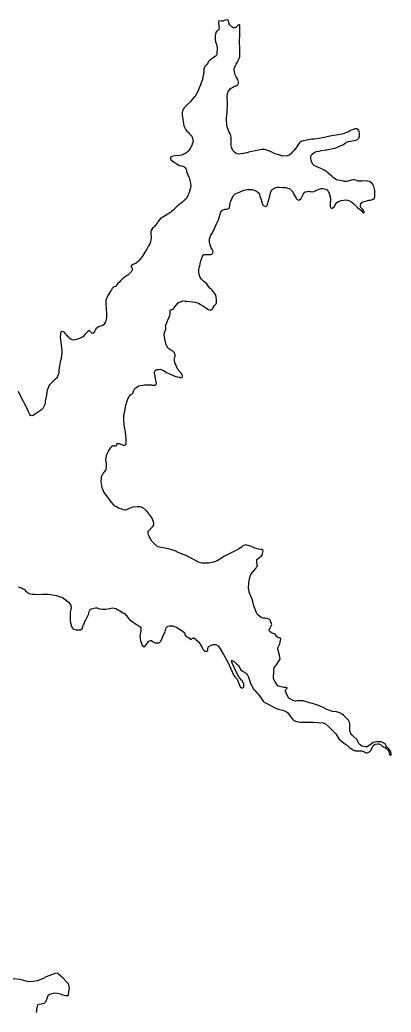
# Model space of a CAD drawing. Header units: inches. Extents: x 1341578 to 1502124, y 557203 to 748561.
# Drawn here: x 1472535 to 1473997, y 588468 to 592379 of the extents above; entities that cross this region are included whole.
import ezdxf

# ---------------------------------------------------------------- set-up
doc = ezdxf.new("R2010")
doc.units = ezdxf.units.IN
doc.header["$MEASUREMENT"] = 0
doc.layers.add('Zipcode', color=7, linetype='Continuous')

msp = doc.modelspace()

# ---------------------------------------------------------------- linework, layer by layer
at = {"layer": 'Zipcode'}
for points in [[(1472528.7, 590144.8), (1472543.8, 590138.8), (1472547.5, 590136.6), (1472552.8, 590133.6), (1472556.8, 590129.3), (1472557.3, 590128.8), (1472563.3, 590123.1), (1472571.9, 590118), (1472576.8, 590116.5), (1472584.1, 590116.1), (1472592.5, 590115), (1472602, 590114.4), (1472624.7, 590115.3), (1472648.1, 590114.9), (1472678.1, 590109.6), (1472694, 590105.2), (1472702.6, 590102.1), (1472714, 590094.3), (1472725.5, 590085.9), (1472734.5, 590074.3), (1472735.6, 590070.6), (1472737.2, 590062.2), (1472733.8, 590044.9), (1472732.6, 590012), (1472734.6, 590002.9), (1472738.3, 589989.6), (1472741.5, 589983.4), (1472745, 589978.9), (1472746.9, 589977.6), (1472756.3, 589975), (1472761.1, 589974.9), (1472765.4, 589974.7), (1472766.9, 589974.8), (1472769.5, 589974.9), (1472773.3, 589975.1), (1472777.7, 589977.3), (1472780.2, 589979.4), (1472784.8, 589992.4), (1472785.7, 589994.9), (1472795.1, 590015.2), (1472796, 590017.2), (1472805.8, 590035.4), (1472808.1, 590045.6), (1472809.2, 590050.5), (1472813, 590055.7), (1472814.6, 590057.2), (1472817.4, 590057.9), (1472827.6, 590060.7), (1472832.4, 590061.2), (1472839, 590061.1), (1472849, 590058), (1472859.3, 590056.4), (1472871.8, 590056.8), (1472881.7, 590058.1), (1472899.6, 590061.5), (1472912.9, 590058.4), (1472929.1, 590050.3), (1472942.5, 590042), (1472947.1, 590039.1), (1472952.9, 590033.3), (1472952.9, 590033.3), (1472955.1, 590031.1), (1472959.1, 590025.2), (1472968.5, 590013.7), (1472981.9, 590005.5), (1472985.5, 590001.9), (1472994.9, 589995.7), (1473003.5, 589991.1), (1473009.1, 589986.7), (1473011.5, 589983.3), (1473012, 589980.6), (1473011, 589971.6), (1473008.2, 589950), (1473009.9, 589931.7), (1473016.9, 589914.3), (1473018.9, 589911), (1473021.2, 589909.8), (1473023.3, 589909.2), (1473025.6, 589908.5), (1473026.8, 589909), (1473027.4, 589909.5), (1473038.6, 589924.6), (1473040.9, 589928.5), (1473043.5, 589930.9), (1473046.8, 589932.2), (1473049.7, 589932.9), (1473052.4, 589932.4), (1473054.9, 589931.2), (1473061.5, 589926.5), (1473068.6, 589924.2), (1473076.3, 589924.2), (1473081.9, 589924.3), (1473085.4, 589925.4), (1473089.5, 589928.9), (1473094.5, 589938.8), (1473099.7, 589953), (1473107.1, 589966.7), (1473111.5, 589982.4), (1473114.2, 589986), (1473117.9, 589989), (1473123.5, 589990.8), (1473130.5, 589990.9), (1473137.5, 589990.4), (1473141.2, 589989.8), (1473152.8, 589984.6), (1473164.2, 589977.9), (1473166.2, 589976.5), (1473181.1, 589966.4), (1473183.5, 589964.3), (1473184.9, 589958), (1473185.7, 589953.6), (1473194, 589947.8), (1473197.6, 589945.4), (1473210, 589936.7), (1473213.8, 589941), (1473215.1, 589941.8), (1473215.3, 589941.9), (1473220.5, 589942.5), (1473220.7, 589943), (1473225.7, 589939.6), (1473228.3, 589937), (1473238.1, 589927.4), (1473242.5, 589923), (1473251.2, 589907.7), (1473253.8, 589901.7), (1473255.5, 589899), (1473260.9, 589893.1), (1473264.7, 589890.5), (1473268.7, 589890.4), (1473272, 589890.4), (1473273.3, 589891), (1473274.8, 589892), (1473275.6, 589899.3), (1473275.9, 589902.9), (1473278, 589908.4), (1473280.3, 589910.5), (1473282.8, 589912.2), (1473296.3, 589917.3), (1473301.4, 589917.4), (1473303.3, 589917.4), (1473304.5, 589917.4), (1473307.5, 589916.9), (1473315.9, 589912.5), (1473318.6, 589908.1), (1473323.8, 589900), (1473337.1, 589877.8), (1473353.4, 589850.2), (1473366, 589821.6), (1473377.9, 589794.5), (1473383.3, 589787.9), (1473390.9, 589779.9), (1473400.8, 589752.9), (1473403.6, 589749.1), (1473407.4, 589746.8), (1473411.7, 589746.9), (1473415.5, 589748), (1473416.6, 589749.2), (1473417.6, 589750.7), (1473417.6, 589756.3), (1473416.6, 589760.7), (1473412.1, 589772.6), (1473411.3, 589773.5), (1473408.3, 589777.1), (1473395.8, 589792.6), (1473387.3, 589809.7), (1473370.2, 589847.2), (1473368.9, 589852.1), (1473369, 589852.8), (1473369.4, 589854.1), (1473369.7, 589854.4), (1473369.8, 589854.4), (1473371.8, 589854.2), (1473379.9, 589849), (1473389.3, 589839.7), (1473396, 589834.3), (1473405.8, 589817.4), (1473405.8, 589817.3), (1473405.8, 589817.3), (1473414, 589810.1), (1473423.3, 589805.6), (1473427.2, 589801.8), (1473431.2, 589796.7), (1473435.4, 589788.1), (1473439.2, 589777.1), (1473445.1, 589760.8), (1473456.8, 589739.2), (1473461.8, 589734.2), (1473468.8, 589727), (1473472.2, 589722.9), (1473479.8, 589713.8), (1473480, 589713.6), (1473493, 589694), (1473497.9, 589689.8), (1473515.1, 589680.1), (1473534.7, 589670.8), (1473552.7, 589662.8), (1473570.5, 589658.5), (1473585.7, 589651.6), (1473590.4, 589647.7), (1473594.8, 589642.9), (1473600.8, 589632.9), (1473608.6, 589622.7), (1473612.6, 589618.4), (1473621.1, 589615.2), (1473637.6, 589611.1), (1473655.6, 589611.2), (1473671.4, 589611.3), (1473689.9, 589610.4), (1473708.5, 589609.7), (1473729.6, 589608.3), (1473738.3, 589604.2), (1473753.4, 589591.2), (1473779.5, 589564.7), (1473791.5, 589545.9), (1473801, 589537.5), (1473809.7, 589529.7), (1473825.7, 589519.1), (1473834.9, 589510.1), (1473847.5, 589502.2), (1473856.1, 589498.3), (1473863.8, 589497.8), (1473870.1, 589497.9), (1473872.2, 589497.9), (1473878.3, 589498.6), (1473881, 589498.6), (1473886.1, 589497.3), (1473898.8, 589490.7), (1473902.6, 589490.6), (1473906.5, 589491.3), (1473908.8, 589492.6), (1473911.8, 589494.6), (1473917.5, 589499.4), (1473925.4, 589516.9), (1473929.3, 589521), (1473933.9, 589523.7), (1473946.6, 589525.9), (1473949.4, 589525.6), (1473953.2, 589524.6), (1473956, 589523.3), (1473961.3, 589518.2), (1473966.9, 589514), (1473974, 589510.9), (1473979.6, 589507.3), (1473985.6, 589500.2), (1473988.4, 589494.1), (1473991.2, 589483.4), (1473992.9, 589481.1), (1473994.2, 589481), (1473995.7, 589481.1), (1473997.3, 589482.3), (1473997.3, 589483.4), (1473997.3, 589485.2), (1473997.3, 589487.7), (1473994.5, 589496.6), (1473989.3, 589504.8), (1473980.2, 589514), (1473977.7, 589518), (1473974.2, 589525.5), (1473958.7, 589533), (1473949.2, 589534.1), (1473940.8, 589533.6), (1473932.7, 589532.6), (1473926.9, 589530.4), (1473914.1, 589521.6), (1473908.6, 589517.3), (1473902.8, 589513.8), (1473896.7, 589513.3), (1473889.8, 589514.8), (1473881.4, 589517), (1473874.8, 589521.4), (1473869.5, 589527.4), (1473862.8, 589543), (1473844.8, 589558.9), (1473836.8, 589569.5), (1473834.8, 589577.4), (1473834.1, 589591.4), (1473834.5, 589601.3), (1473832.8, 589611.5), (1473829.8, 589618.6), (1473814.3, 589634.8), (1473809.8, 589638.5), (1473804, 589643.2), (1473794.8, 589647.8), (1473782.6, 589651.5), (1473766.8, 589653.2), (1473748.4, 589659.9), (1473744.3, 589661.4), (1473732.3, 589666.9), (1473715.1, 589674.8), (1473687.4, 589684.3), (1473680.1, 589686), (1473651.4, 589695.1), (1473628.7, 589695.4), (1473621, 589694.3), (1473611.9, 589695.9), (1473608.4, 589697.8), (1473599.3, 589702.7), (1473594.7, 589706), (1473586.7, 589720), (1473582.1, 589729), (1473581.4, 589733.1), (1473581.6, 589737.7), (1473582.5, 589739.9), (1473585.5, 589742.5), (1473587.8, 589744.8), (1473588.1, 589746.2), (1473587.3, 589747), (1473584.5, 589747.5), (1473575.1, 589747.6), (1473559.3, 589751.8), (1473551.2, 589754.1), (1473549.2, 589754.9), (1473540.1, 589770), (1473539.6, 589770.8), (1473534.6, 589783.5), (1473535.4, 589813), (1473535.5, 589821.5), (1473537.2, 589825.8), (1473539.8, 589829.3), (1473545.5, 589836.6), (1473558, 589855.1), (1473559.8, 589859.9), (1473557.2, 589875.5), (1473553.4, 589889.3), (1473551, 589898.9), (1473551, 589902.3), (1473552.1, 589906.5), (1473558.5, 589919.3), (1473562.1, 589934), (1473562.4, 589937.5), (1473562.4, 589940.3), (1473559.9, 589942.7), (1473556.7, 589943.9), (1473552.8, 589943.4), (1473544.7, 589949.6), (1473543.7, 589951.9), (1473543.7, 589956), (1473540.5, 589957.6), (1473525.9, 589962.7), (1473520.6, 589966.6), (1473518.6, 589969.9), (1473517.4, 589972.4), (1473517.2, 589974.3), (1473518.5, 589977.5), (1473526.9, 589996.3), (1473526.8, 589998.1), (1473526.8, 590000.9), (1473525, 590004.1), (1473522.8, 590008), (1473521.9, 590010.1), (1473519.7, 590016), (1473515.3, 590017.6), (1473508.5, 590020.1), (1473499.4, 590020.9), (1473492.5, 590020.8), (1473485.9, 590023.4), (1473473.3, 590032.6), (1473469.5, 590036.5), (1473465.2, 590046.1), (1473457, 590069.4), (1473451.1, 590092.1), (1473438.6, 590123.7), (1473436.5, 590134.6), (1473436.2, 590137), (1473435.9, 590140.8), (1473437, 590158.8), (1473438.6, 590168.9), (1473440.5, 590181.2), (1473443.4, 590191), (1473444.1, 590192.3), (1473445.7, 590196.1), (1473464.1, 590216.4), (1473467.7, 590221.8), (1473469, 590223.7), (1473470.8, 590227), (1473469.7, 590234), (1473468.6, 590240.6), (1473468.4, 590248.2), (1473469, 590251.7), (1473470.7, 590253.7), (1473473.5, 590255.7), (1473486.9, 590266.8), (1473490.4, 590271.9), (1473491.3, 590275.3), (1473492.8, 590286.7), (1473491.4, 590289), (1473488.1, 590291.3), (1473483.6, 590292), (1473475.3, 590293.2), (1473457, 590298.4), (1473456, 590298.9), (1473442.8, 590305.1), (1473429.2, 590309), (1473423.1, 590309.5), (1473421.9, 590309.1), (1473415.7, 590307.5), (1473413, 590306), (1473407.9, 590301), (1473393.9, 590292), (1473380.6, 590284.8), (1473367.6, 590277.8), (1473356.6, 590272.5), (1473338.2, 590263.8), (1473332.6, 590260.2), (1473312.1, 590247.2), (1473297.9, 590241), (1473278, 590237.7), (1473259.7, 590237.4), (1473252.5, 590237.5), (1473251.7, 590237.8), (1473241.6, 590240.6), (1473223.8, 590250.1), (1473209.7, 590257.5), (1473192.1, 590266.9), (1473167.5, 590276.4), (1473153, 590283), (1473151.6, 590283.6), (1473143.2, 590287.5), (1473118.8, 590294.3), (1473085.7, 590300.5), (1473079.2, 590302.5), (1473074.9, 590304.9), (1473067.6, 590311.2), (1473053.9, 590326.2), (1473053.2, 590326.9), (1473052.3, 590328.3), (1473046.8, 590336.9), (1473043.8, 590344.2), (1473043.4, 590345.8), (1473040.7, 590356.3), (1473040.6, 590356.7), (1473040.6, 590357.1), (1473040.6, 590360.1), (1473040.9, 590363.4), (1473043.4, 590366.4), (1473057.1, 590380.8), (1473061.5, 590386.4), (1473062.9, 590389.2), (1473063.2, 590395), (1473055.8, 590414.7), (1473043.9, 590431.3), (1473037.1, 590440.8), (1473023.9, 590453.3), (1473013.6, 590458.7), (1473009.2, 590459.7), (1472996.6, 590459.3), (1472979.8, 590458), (1472965, 590453.4), (1472955, 590447.5), (1472951.1, 590447.2), (1472943, 590448), (1472941.1, 590448.6), (1472923, 590454.3), (1472912.6, 590460.5), (1472907.7, 590464), (1472890.1, 590485.3), (1472873.7, 590508.3), (1472866.1, 590517.8), (1472859.4, 590536.4), (1472855.8, 590559.5), (1472856.3, 590571.3), (1472857.1, 590578.3), (1472857.2, 590579.9), (1472858.9, 590584), (1472860.4, 590587), (1472862.2, 590589.8), (1472864.4, 590592.8), (1472867.2, 590596), (1472870, 590599.3), (1472872.5, 590602.4), (1472874.4, 590605.5), (1472875.6, 590609), (1472876.4, 590614.5), (1472876.8, 590620.6), (1472876.4, 590625.5), (1472875.8, 590629.7), (1472873.5, 590643.1), (1472874.1, 590648.2), (1472874.8, 590654), (1472876.1, 590660), (1472877.8, 590665.8), (1472880.4, 590671.2), (1472883.3, 590676.1), (1472887.1, 590682.4), (1472889.9, 590687.4), (1472893.9, 590693.3), (1472896, 590696.2), (1472897.7, 590698.8), (1472899.8, 590700.3), (1472901.9, 590700.5), (1472909.8, 590700.2), (1472912.2, 590700.7), (1472914.9, 590701), (1472915.8, 590701.8), (1472916.4, 590704.5), (1472916.4, 590704.6), (1472916.5, 590707), (1472917.5, 590708.5), (1472919.2, 590709.4), (1472922.2, 590709.6), (1472926.7, 590708.9), (1472936.4, 590705.8), (1472938.9, 590704.4), (1472940.8, 590703.3), (1472943.2, 590702.6), (1472946.5, 590702.7), (1472950.2, 590703.6), (1472953.2, 590706), (1472953.8, 590709), (1472954.2, 590710.7), (1472953.7, 590721.5), (1472953.6, 590724.8), (1472953.5, 590731.2), (1472952.9, 590737.3), (1472952.4, 590741.6), (1472950.6, 590751.9), (1472949.3, 590761.4), (1472947.1, 590774.3), (1472945.6, 590782.3), (1472945.5, 590788.7), (1472944.9, 590796.3), (1472945, 590803.2), (1472945, 590807.6), (1472945.2, 590818.2), (1472946.4, 590827.6), (1472948.5, 590836.7), (1472950.1, 590843.6), (1472951.6, 590853.1), (1472952.8, 590860.6), (1472954.7, 590867.9), (1472958.2, 590877.9), (1472962.2, 590888.3), (1472967.8, 590897.6), (1472972.5, 590902.1), (1472977.2, 590905.7), (1472980.7, 590909.4), (1472981.6, 590913.1), (1472985.2, 590921.9), (1472990.2, 590927.1), (1472995.4, 590931.5), (1473002.2, 590936), (1473010.1, 590938.1), (1473020.4, 590939.8), (1473025.6, 590940.1), (1473036.1, 590939.9), (1473042.8, 590940.3), (1473045.9, 590940.4), (1473052.9, 590940.6), (1473056.8, 590939.8), (1473061.3, 590938.9), (1473062.4, 590938.9), (1473064.4, 590938.8), (1473068.6, 590939.8), (1473071.2, 590941.3), (1473072.6, 590944.6), (1473072.1, 590951.8), (1473070.5, 590957.9), (1473069.2, 590965.4), (1473068.4, 590974.2), (1473067, 590981), (1473066, 590986.3), (1473066, 590990.8), (1473067.1, 590994.4), (1473068.6, 590996.9), (1473071.3, 590999.3), (1473075.2, 591001.1), (1473081.9, 591001.4), (1473087.4, 591001.8), (1473095, 590999.7), (1473095.7, 590999.4), (1473101.4, 590996.8), (1473115.8, 590988.4), (1473121.4, 590985.3), (1473127.5, 590982.5), (1473139.1, 590977.5), (1473149.9, 590973.2), (1473162.5, 590970.2), (1473164.9, 590969.5), (1473168.2, 590969.3), (1473171.7, 590969.7), (1473174.3, 590970.7), (1473176.2, 590973.4), (1473176.2, 590975.8), (1473174, 590980.9), (1473171.2, 590985.2), (1473166.7, 590990.4), (1473162.9, 590994.5), (1473159.3, 590999), (1473155.7, 591004.2), (1473147.9, 591021.7), (1473145.8, 591028.6), (1473144.3, 591035.3), (1473144.4, 591042.4), (1473146, 591048.6), (1473146.5, 591053.1), (1473146.2, 591059.4), (1473145.4, 591063.5), (1473143.5, 591066.7), (1473137, 591073.5), (1473127.5, 591078.5), (1473125.1, 591080.1), (1473121.9, 591082.2), (1473117.7, 591086.6), (1473111.4, 591098.5), (1473106.8, 591115.9), (1473104.6, 591128.2), (1473103.8, 591137), (1473104.1, 591144.2), (1473105.2, 591148), (1473107.4, 591152.5), (1473109.7, 591157.7), (1473110.6, 591162.5), (1473109.8, 591167.1), (1473109.3, 591171.6), (1473110.3, 591175.7), (1473111.9, 591180), (1473113.9, 591185.2), (1473116.7, 591192.7), (1473121.8, 591205.2), (1473125.1, 591214.3), (1473126.5, 591222.5), (1473126.6, 591227.8), (1473127.7, 591233.7), (1473129.4, 591236), (1473132.1, 591237), (1473135.8, 591237.8), (1473136.6, 591238.3), (1473138.5, 591239.3), (1473142.5, 591243.6), (1473150.6, 591254.9), (1473158.2, 591264.1), (1473172.8, 591270.8), (1473177, 591271), (1473186.2, 591270.8), (1473192.5, 591270.5), (1473215.2, 591267.9), (1473226.6, 591266), (1473241.5, 591260.5), (1473246.2, 591257.6), (1473256, 591252.5), (1473277.4, 591236.8), (1473284.3, 591235.1), (1473285.8, 591235.1), (1473288.4, 591235.9), (1473291.3, 591237.7), (1473293.6, 591239.8), (1473295.6, 591243.3), (1473301.8, 591253.8), (1473305.5, 591256.6), (1473308.8, 591260.1), (1473309.7, 591264.2), (1473309.4, 591268.2), (1473309.1, 591272), (1473308.9, 591278.3), (1473308.5, 591282.8), (1473308.2, 591286.5), (1473306.7, 591294), (1473302.3, 591301.7), (1473297.4, 591307.6), (1473292.4, 591313.4), (1473288.2, 591317.3), (1473283.5, 591322.1), (1473279.6, 591326.6), (1473275.4, 591332.2), (1473271.2, 591338.2), (1473259.9, 591348), (1473255.4, 591351.6), (1473250.3, 591356.7), (1473245.6, 591363.5), (1473242.5, 591371.8), (1473240.6, 591382.6), (1473239.8, 591392.1), (1473241.6, 591402.8), (1473243.6, 591409.9), (1473245.8, 591417.4), (1473248.2, 591429.2), (1473251.5, 591439.3), (1473254.8, 591447.1), (1473257.3, 591451.7), (1473260, 591453.8), (1473263.2, 591454.4), (1473277.3, 591453.6), (1473287.8, 591454.2), (1473291.6, 591455.9), (1473295.3, 591459.8), (1473296.7, 591464.4), (1473295.4, 591469.7), (1473292.5, 591475), (1473288.7, 591481.1), (1473283.3, 591496.4), (1473282, 591505.8), (1473282.3, 591515.3), (1473284.6, 591523.5), (1473287.6, 591530), (1473293.3, 591540), (1473299.8, 591553.9), (1473305.5, 591566.5), (1473309.8, 591574.8), (1473312.6, 591580.9), (1473317.2, 591590.5), (1473321.9, 591603), (1473324.5, 591614.1), (1473326.1, 591620.6), (1473328.8, 591625.5), (1473330.6, 591627.3), (1473333.8, 591629.3), (1473342.9, 591632.5), (1473350.1, 591633.3), (1473356.9, 591634.9), (1473360.1, 591637.9), (1473362.6, 591650.3), (1473363.4, 591656.9), (1473364.8, 591662), (1473369.5, 591673.7), (1473375.3, 591686), (1473381.7, 591691.6), (1473386.9, 591694.1), (1473390.5, 591695.4), (1473417.4, 591707.2), (1473430.8, 591710.7), (1473438.1, 591711), (1473448.8, 591710.7), (1473457.4, 591708), (1473467.1, 591704.3), (1473473.8, 591698.9), (1473478.6, 591691.4), (1473480.5, 591685.9), (1473481.8, 591679.8), (1473484.3, 591673.1), (1473489.3, 591657), (1473491.3, 591651.7), (1473494.1, 591647.9), (1473496.6, 591645.8), (1473502.2, 591643.8), (1473506.5, 591646.5), (1473509.8, 591650.4), (1473511.7, 591655.4), (1473513.3, 591662.9), (1473516, 591670), (1473517.4, 591676.6), (1473519.1, 591684.7), (1473521.7, 591696.6), (1473525, 591704.3), (1473528, 591709), (1473532.1, 591712.8), (1473540.5, 591716.8), (1473548.7, 591719.7), (1473556.5, 591720.1), (1473571, 591718.2), (1473583.6, 591717.6), (1473590.2, 591716.2), (1473598.5, 591712.8), (1473605.2, 591707), (1473609.8, 591701.1), (1473612.3, 591693.5), (1473623.7, 591675.8), (1473624.9, 591674), (1473627.5, 591671.4), (1473630.8, 591669.5), (1473634, 591668.9), (1473637.9, 591670.7), (1473642.7, 591675.3), (1473648.3, 591685.1), (1473654.8, 591699), (1473658.4, 591701.3), (1473668.2, 591702.9), (1473675.6, 591703.2), (1473681.6, 591701.1), (1473692.4, 591702.1), (1473695.9, 591703.7), (1473702, 591706.8), (1473714, 591712), (1473722.4, 591713.9), (1473728.4, 591714.2), (1473739, 591711.8), (1473745, 591708.9), (1473748.5, 591704.8), (1473751, 591700.3), (1473752.9, 591696.2), (1473757.3, 591682), (1473758.1, 591672.9), (1473758.1, 591666.2), (1473757.6, 591659.4), (1473756.7, 591650.5), (1473757.7, 591643.3), (1473759.5, 591637.9), (1473763.1, 591635.7), (1473767.7, 591637.6), (1473772.3, 591641.7), (1473779.1, 591654.3), (1473783, 591658.6), (1473790.4, 591663.7), (1473800.6, 591667.4), (1473820, 591669), (1473831, 591666.4), (1473842.3, 591660.7), (1473851.5, 591652.7), (1473859.5, 591644.6), (1473865.4, 591639.3), (1473877.8, 591629), (1473885, 591622), (1473890.3, 591618.5), (1473891.8, 591619.1), (1473891.7, 591622.9), (1473889.1, 591627.1), (1473882.8, 591633.9), (1473878.5, 591639.7), (1473876.7, 591645), (1473876.4, 591648), (1473876.8, 591651.7), (1473878.8, 591655.7), (1473882.5, 591659.6), (1473890.3, 591663.2), (1473901.8, 591666.3), (1473909.4, 591667.8), (1473915.6, 591668.9), (1473926.4, 591671.9), (1473930, 591674.6), (1473933, 591681.6), (1473933.2, 591689.4), (1473933.4, 591698), (1473932.9, 591706.2), (1473931.5, 591712.3), (1473929.1, 591721.6), (1473925.6, 591729.5), (1473920.9, 591735.5), (1473916.3, 591739.1), (1473910.9, 591741.9), (1473903.8, 591743.7), (1473899.9, 591744), (1473881.3, 591743.5), (1473872.2, 591742.9), (1473866.4, 591743.4), (1473862.1, 591745.4), (1473857.4, 591747.6), (1473851.9, 591748.4), (1473846.1, 591747.9), (1473821, 591741.8), (1473812.5, 591742.4), (1473805.7, 591743.9), (1473785.9, 591747.7), (1473781.4, 591749.6), (1473774.8, 591753.2), (1473769.3, 591757.1), (1473763.3, 591762.3), (1473749.2, 591774.1), (1473744.5, 591779.4), (1473738, 591784.5), (1473732.9, 591787.6), (1473719.8, 591793.7), (1473710.8, 591797.2), (1473701.9, 591800.9), (1473695.8, 591803.9), (1473691.1, 591808), (1473688.2, 591811.6), (1473685.7, 591815.5), (1473682.6, 591825.7), (1473680.7, 591834), (1473681.5, 591841.7), (1473683.4, 591846.6), (1473686, 591850.1), (1473694.1, 591855.6), (1473703, 591859.6), (1473712.4, 591861.5), (1473722.5, 591863.6), (1473739.7, 591866.4), (1473744.6, 591867), (1473761.3, 591870.2), (1473767.3, 591871.8), (1473775.8, 591873.8), (1473783.6, 591876), (1473794.1, 591880.7), (1473806.5, 591886.6), (1473816.6, 591892.9), (1473825.6, 591898.1), (1473829.3, 591899.6), (1473851.1, 591904.1), (1473857.8, 591905), (1473863.7, 591906.4), (1473865.3, 591907.7), (1473868.1, 591910.1), (1473870.3, 591912.6), (1473871.5, 591916.2), (1473872.1, 591920.9), (1473872.2, 591925.6), (1473872.1, 591933.4), (1473870.9, 591939.5), (1473869.1, 591944.7), (1473866.3, 591947.5), (1473862.7, 591948.9), (1473859.7, 591949.1), (1473856.3, 591949.1), (1473843.9, 591945.3), (1473836.7, 591942.7), (1473831.3, 591939.5), (1473826.4, 591936.8), (1473821.5, 591934.5), (1473812.3, 591930.8), (1473802.9, 591928.3), (1473795.9, 591927.3), (1473788.4, 591926.1), (1473756.4, 591920.3), (1473740.5, 591917.2), (1473714, 591911.7), (1473694.4, 591909.2), (1473684.5, 591908.2), (1473664.8, 591905.2), (1473651.3, 591902.5), (1473643.1, 591900.1), (1473637.4, 591896.2), (1473634.6, 591892.9), (1473631.2, 591888.1), (1473626.9, 591881), (1473621.4, 591872.8), (1473614, 591864.3), (1473608.6, 591858.4), (1473601.7, 591850.4), (1473595.6, 591845.4), (1473590.4, 591843), (1473586.6, 591843), (1473570.6, 591842.3), (1473555.5, 591846.7), (1473539.1, 591851.4), (1473530, 591855.9), (1473522, 591859.9), (1473517.8, 591861.7), (1473506.5, 591865.2), (1473498.1, 591867.6), (1473488.6, 591868.4), (1473481.9, 591867.3), (1473475.8, 591865.6), (1473463.1, 591862.7), (1473448.4, 591859.9), (1473436.8, 591857.3), (1473430.4, 591855.4), (1473425.9, 591854.4), (1473416.5, 591852.3), (1473405.3, 591850.8), (1473395.8, 591850.1), (1473390.5, 591851.1), (1473386.7, 591852.8), (1473380, 591858.1), (1473374.5, 591864.2), (1473370.7, 591870.4), (1473368, 591877.2), (1473367.2, 591883.1), (1473366.8, 591889.4), (1473367, 591895.4), (1473366.9, 591913.3), (1473365.7, 591923), (1473361.9, 591932.9), (1473358.6, 591939.2), (1473354.9, 591947), (1473352.4, 591953.5), (1473350.8, 591962), (1473349.9, 591970), (1473349, 591980.6), (1473348.6, 591989.8), (1473350.5, 592004.6), (1473351.7, 592014.4), (1473351.8, 592024.4), (1473352.4, 592043.1), (1473352.5, 592053.9), (1473351.7, 592067.2), (1473351.8, 592077.3), (1473352.7, 592085.5), (1473354.7, 592092), (1473357.9, 592099.5), (1473363.6, 592107), (1473367.9, 592110.3), (1473372.6, 592112.9), (1473376.9, 592114.8), (1473386.3, 592119.4), (1473394.1, 592124.5), (1473395.5, 592126.6), (1473395.8, 592128.6), (1473395.7, 592134), (1473394.9, 592138.8), (1473392.9, 592143.7), (1473389.9, 592149.9), (1473386.2, 592157), (1473383.4, 592162.9), (1473381.1, 592168.6), (1473380, 592175.4), (1473379.4, 592181.1), (1473379.5, 592185.9), (1473380.5, 592190.3), (1473381.5, 592193.1), (1473384.1, 592198.7), (1473387.1, 592203.9), (1473389.6, 592208.6), (1473391.7, 592211.7), (1473394.1, 592215.8), (1473396.3, 592220.9), (1473399.2, 592227.9), (1473400.8, 592233.4), (1473401.4, 592239.3), (1473401.5, 592245.7), (1473401.7, 592265.1), (1473401, 592274.9), (1473400.4, 592283.7), (1473400.4, 592291.5), (1473400.6, 592303.4), (1473401.3, 592312.5), (1473401.8, 592332.2), (1473401, 592339.4), (1473400.8, 592352.5), (1473401.2, 592357.6), (1473399.9, 592359.2), (1473397.3, 592359.6), (1473394.7, 592358), (1473392.1, 592355.1), (1473389.5, 592352.4), (1473386.5, 592349.7), (1473384.3, 592348.2), (1473381.3, 592347.4), (1473377, 592348), (1473373.7, 592349.3), (1473369.9, 592351.8), (1473365.8, 592355.1), (1473362, 592359.3), (1473359.8, 592363.4), (1473358.3, 592369.8), (1473357.3, 592374.1), (1473355, 592377.5), (1473352.5, 592379), (1473340, 592376.4), (1473335, 592374.4), (1473329.2, 592374.1), (1473319.2, 592374.6), (1473318.1, 592373.9), (1473317, 592371.1), (1473316.9, 592364.5), (1473318.8, 592356.2), (1473319.7, 592347.7), (1473319, 592340.7), (1473317.3, 592338.4), (1473313, 592335.6), (1473309.6, 592332.9), (1473306.6, 592329.1), (1473303.8, 592316.8), (1473304.8, 592306.2), (1473304.8, 592301.9), (1473306, 592292.5), (1473307.8, 592286), (1473310.2, 592278.3), (1473311.6, 592267.9), (1473311.2, 592244.4), (1473309.7, 592239.9), (1473307.8, 592236.5), (1473304, 592234.1), (1473297.8, 592230.8), (1473290.7, 592225.9), (1473285.6, 592221.7), (1473281.4, 592218.6), (1473277.8, 592214.8), (1473272.9, 592203.3), (1473269.6, 592200.5), (1473265.9, 592198.2), (1473263.2, 592195.5), (1473261.9, 592193.1), (1473259.7, 592185.3), (1473259.1, 592177.2), (1473258.1, 592165.4), (1473256, 592153.7), (1473254.2, 592144.4), (1473251.1, 592134.5), (1473246.5, 592122.3), (1473241.7, 592110.8), (1473239, 592103.6), (1473235.7, 592096.2), (1473230.6, 592086.9), (1473223.8, 592075.9), (1473219.3, 592071.5), (1473214.3, 592065.3), (1473207.7, 592057.8), (1473203.3, 592053.3), (1473198.3, 592048.3), (1473188.7, 592038.3), (1473182.2, 592031.9), (1473179.3, 592027.8), (1473177.1, 592023.6), (1473175.5, 592019.7), (1473174.4, 592014.3), (1473174.5, 592001.6), (1473176.8, 591991.7), (1473177.3, 591987.8), (1473178.3, 591979.3), (1473180, 591968.7), (1473181.5, 591961.9), (1473184.5, 591953.2), (1473188.5, 591945.9), (1473194.5, 591938.8), (1473197.3, 591936), (1473201.5, 591931.6), (1473206.7, 591926.3), (1473211.8, 591920.1), (1473214.3, 591916), (1473217.3, 591899.7), (1473215.4, 591892.7), (1473211.9, 591883.3), (1473207.6, 591875.2), (1473203.6, 591868.6), (1473200, 591863.8), (1473194.9, 591858.7), (1473189, 591853.5), (1473181.1, 591849.4), (1473177.1, 591847.3), (1473171.9, 591845.3), (1473162.3, 591844.5), (1473147.9, 591843), (1473138.4, 591842), (1473133.8, 591840.8), (1473129.5, 591838.3), (1473128.1, 591835.7), (1473128.6, 591831.4), (1473129.9, 591827.8), (1473133.3, 591824.6), (1473138.4, 591821.1), (1473144.7, 591817.2), (1473152.7, 591811.9), (1473157.8, 591808.5), (1473163.3, 591805.6), (1473167, 591804.7), (1473173, 591803.7), (1473181.6, 591799.7), (1473185.8, 591796.4), (1473188.7, 591792.1), (1473191.1, 591786.1), (1473191.9, 591781.6), (1473192.8, 591776.8), (1473194.3, 591772.4), (1473196.3, 591767.9), (1473198.3, 591764.5), (1473200.4, 591760.7), (1473202.2, 591757.1), (1473203.8, 591752.7), (1473205, 591747), (1473206.1, 591740.9), (1473206.9, 591735.5), (1473208.6, 591724.3), (1473207.3, 591717.9), (1473205.8, 591711.6), (1473203.7, 591704.9), (1473203.2, 591703.3), (1473201.8, 591698.6), (1473199.9, 591693.5), (1473197.7, 591687.8), (1473193, 591678.8), (1473190, 591674.1), (1473185.4, 591669.1), (1473177.9, 591662.6), (1473158.7, 591647), (1473152.3, 591642.4), (1473146.9, 591637.4), (1473142.8, 591632.9), (1473139.7, 591630.2), (1473131.8, 591623.3), (1473128.3, 591620.3), (1473104.7, 591605.1), (1473089.5, 591595.9), (1473083.8, 591589.7), (1473078.7, 591583.1), (1473075.3, 591577.1), (1473068.4, 591568.1), (1473065, 591565.1), (1473061.1, 591561.1), (1473057.9, 591557.4), (1473055.1, 591553.5), (1473054.3, 591552.5), (1473052.2, 591548.7), (1473050.6, 591544.9), (1473050.4, 591539.6), (1473051.9, 591518.3), (1473051.9, 591517.9), (1473051.5, 591511.5), (1473049.8, 591504.6), (1473049.4, 591503.6), (1473048.2, 591500.1), (1473045.1, 591493.7), (1473040.6, 591485.8), (1473034.8, 591475.7), (1473026.9, 591462.8), (1473017.7, 591447.9), (1473011.4, 591439.1), (1473005.7, 591432.2), (1473000.9, 591427.1), (1472997.3, 591423.8), (1472992.2, 591419.1), (1472988.5, 591418.4), (1472986, 591417.3), (1472983.9, 591416.2), (1472978.6, 591413.7), (1472974.1, 591410), (1472973, 591407.9), (1472973.6, 591405.9), (1472974.8, 591404.5), (1472976.5, 591402.4), (1472977, 591400), (1472977.2, 591398.9), (1472977, 591394.7), (1472976.3, 591390.4), (1472974.7, 591387), (1472972.3, 591384.2), (1472960.7, 591373), (1472953.5, 591368.9), (1472947.7, 591364.6), (1472943.2, 591360.9), (1472939.8, 591357.7), (1472931.9, 591349.9), (1472928.7, 591346.4), (1472920, 591338.2), (1472916.2, 591332.9), (1472911.5, 591328.2), (1472907.1, 591326.3), (1472903.2, 591324.2), (1472902.6, 591323.9), (1472898.5, 591320.2), (1472895.4, 591314.9), (1472892.4, 591309.1), (1472880.6, 591290.2), (1472878.3, 591286.5), (1472875.9, 591280.9), (1472874.2, 591274.6), (1472873.7, 591269.4), (1472873.8, 591263.2), (1472873.9, 591256), (1472874.5, 591245.4), (1472876, 591215.4), (1472876, 591206.4), (1472875.1, 591197.6), (1472874.1, 591192.8), (1472874, 591192.4), (1472871.3, 591186), (1472869, 591181.9), (1472866.2, 591178.5), (1472863.8, 591176.6), (1472863.4, 591176.3), (1472859.7, 591173.6), (1472846.9, 591170.2), (1472844.3, 591168.8), (1472838.9, 591164.8), (1472834.9, 591161.2), (1472832.7, 591157.6), (1472831.7, 591156), (1472829.5, 591150.1), (1472827.3, 591146.4), (1472824.4, 591143.7), (1472822.2, 591143.3), (1472817.9, 591144.5), (1472817.1, 591145.5), (1472815.7, 591146.9), (1472813.6, 591149.7), (1472811.9, 591151.5), (1472809.2, 591153.1), (1472806.2, 591152.9), (1472802.3, 591150.3), (1472799.8, 591147.9), (1472795.9, 591143.5), (1472791.3, 591138.4), (1472782.8, 591129.9), (1472775.7, 591125.6), (1472766.9, 591121.3), (1472752.6, 591117.4), (1472746.1, 591117), (1472741.1, 591117.9), (1472736.5, 591120.2), (1472732.4, 591123.4), (1472725.7, 591130.2), (1472720.3, 591136.3), (1472716.6, 591140.4), (1472712.7, 591145.1), (1472709.5, 591147.5), (1472705.7, 591149.8), (1472700.9, 591151.3), (1472698.2, 591149.8), (1472696.5, 591147.1), (1472695.7, 591144.2), (1472694.7, 591137.3), (1472694.1, 591130.5), (1472695.6, 591118), (1472699.9, 591075.5), (1472700.2, 591065.7), (1472699.6, 591058.5), (1472698.6, 591050.4), (1472696.4, 591041.2), (1472694.2, 591030.4), (1472692.9, 591022.4), (1472689.2, 590999.4), (1472688.1, 590990.6), (1472687, 590983.3), (1472686.9, 590982.6), (1472686.4, 590981.3), (1472683.8, 590973.5), (1472679.5, 590967.2), (1472675.6, 590963.4), (1472670.1, 590959), (1472659, 590947.1), (1472653.7, 590941.7), (1472649.7, 590936.4), (1472646.1, 590928.3), (1472643.2, 590918.9), (1472641, 590911), (1472639.6, 590900.4), (1472635.3, 590875.9), (1472634.7, 590869.1), (1472633, 590862.4), (1472629.6, 590855.1), (1472625.6, 590847.8), (1472621.4, 590843.3), (1472615.4, 590838), (1472611.6, 590834.8), (1472599.8, 590827.9), (1472592.9, 590823.3), (1472587.6, 590820), (1472585.1, 590819.1), (1472582.1, 590818), (1472577.9, 590819.1), (1472577.6, 590819.5), (1472574.8, 590823), (1472571.8, 590828.9), (1472568.3, 590837), (1472562.3, 590849.7), (1472558.8, 590857.2), (1472554.5, 590864.8), (1472549.7, 590874.5), (1472537.4, 590897.4), (1472530, 590914.4)], [(1472600.3, 588466.9), (1472602.1, 588471.4), (1472602.5, 588479.9), (1472604, 588492.4), (1472605.5, 588496.4), (1472607, 588497.9), (1472610.5, 588499.6), (1472618.9, 588501.1), (1472626, 588501.7), (1472631.1, 588503.7), (1472638.4, 588512.1), (1472645.5, 588530.6), (1472645.7, 588531.1), (1472649.5, 588536.3), (1472653.3, 588539.6), (1472657.1, 588540.3), (1472672.8, 588543.7), (1472681.8, 588543.6), (1472693.3, 588541), (1472693.9, 588540.7), (1472704.7, 588536), (1472715, 588533.4), (1472720.7, 588533.7), (1472725.2, 588534.3), (1472726.8, 588536.6), (1472728.2, 588548.1), (1472728.9, 588554.8), (1472730.1, 588560), (1472728.7, 588570.8), (1472727.5, 588574.6), (1472726, 588579.5), (1472717, 588589.5), (1472705.7, 588602), (1472687.6, 588618.5), (1472683, 588621), (1472676.8, 588621.8), (1472669.8, 588619.6), (1472639.3, 588607.9), (1472626.7, 588600.5), (1472623.7, 588599.4), (1472603.1, 588591.1), (1472588.9, 588588.5), (1472569.7, 588588.1), (1472559.4, 588589.8), (1472535.7, 588596.5), (1472509.3, 588599.2)]]:
    msp.add_lwpolyline(points, dxfattribs=at)

doc.saveas('drawing.dxf')
